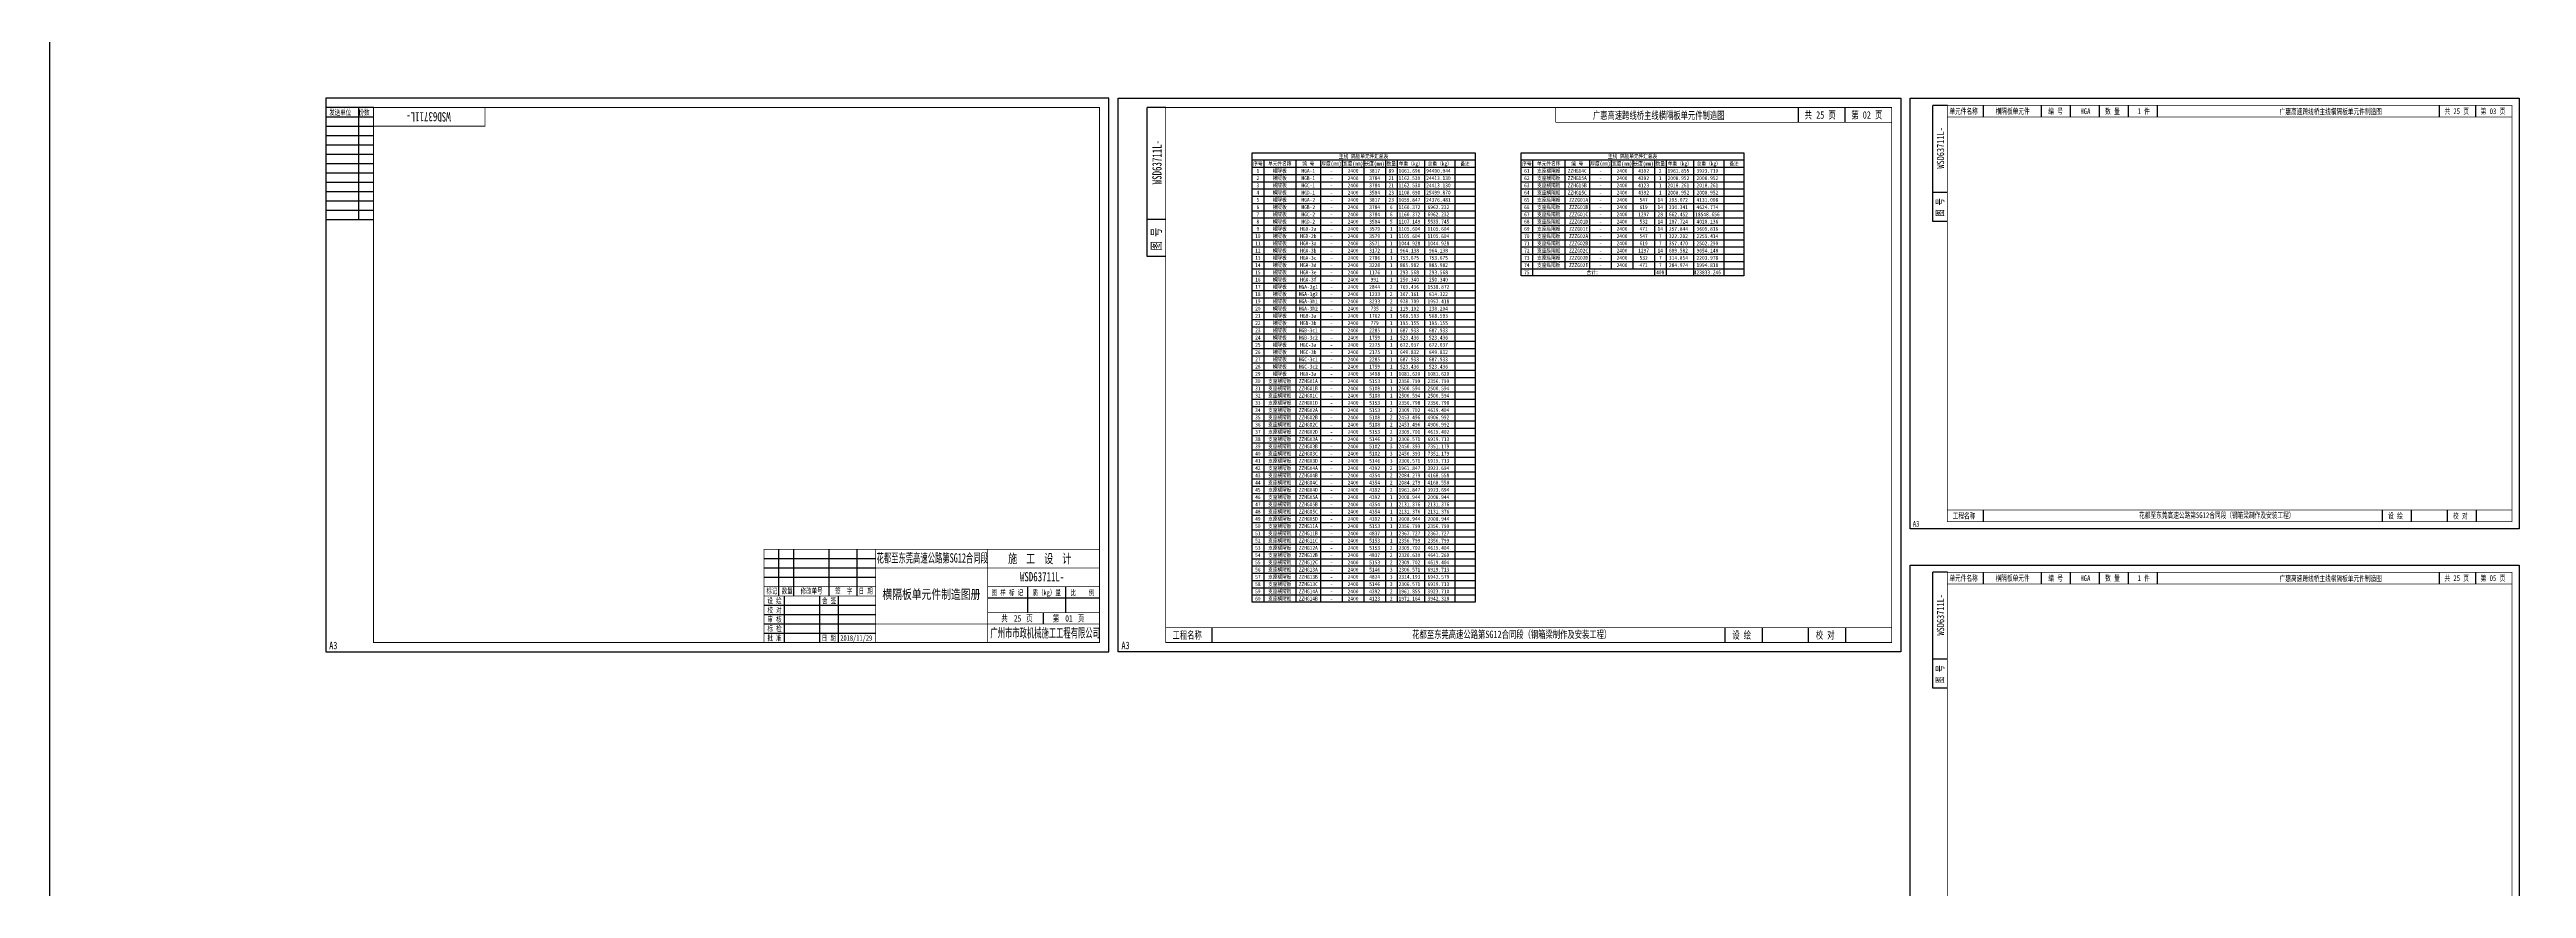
# Model space of a CAD drawing. Extents: x 1629247 to 2251351, y -601856 to -65897.
# Drawn here: x 1629247 to 1689041, y -310854 to -290606 of the extents above; entities that cross this region are included whole.
import ezdxf
from ezdxf.enums import TextEntityAlignment as Align

# ---------------------------------------------------------------- set-up
doc = ezdxf.new("R2010")
doc.units = 0
doc.header["$LTSCALE"] = 2
doc.header["$MEASUREMENT"] = 0
doc.layers.get('0').update_dxf_attribs({"linetype": 'CONTINUOUS'})
doc.layers.add('A3', color=7, linetype='CONTINUOUS')
doc.styles.add('仿宋', font='仿宋_GB2312_1.ttf', dxfattribs={"width": 0.7})

msp = doc.modelspace()

# ---------------------------------------------------------------- linework, layer by layer
at = {"color": 7}
for p, q in [((1658276.9, -293271.1), (1663658.9, -293271.1)), ((1658276.9, -293446.1), (1663658.9, -293446.1)), ((1658556.9, -293271.1), (1658556.9, -303946.1)), ((1659335.4, -293271.1), (1659335.4, -303946.1)), ((1659932.4, -293271.1), (1659932.4, -303946.1)), ((1660453.9, -293271.1), (1660453.9, -303946.1)), ((1660975.4, -293271.1), (1660975.4, -303946.1)), ((1661496.9, -293271.1), (1661496.9, -303946.1)), ((1661776.9, -293271.1), (1661776.9, -303946.1)), ((1662441.9, -293271.1), (1662441.9, -303946.1)), ((1663175.4, -293271.1), (1663175.4, -303946.1)), ((1664769.8, -293271.1), (1670151.8, -293271.1)), ((1664769.8, -293446.1), (1670151.8, -293446.1)), ((1665049.8, -293271.1), (1665049.8, -296071.1)), ((1665828.3, -293271.1), (1665828.3, -295896.1)), ((1666425.3, -293271.1), (1666425.3, -295896.1)), ((1666946.8, -293271.1), (1666946.8, -295896.1)), ((1667468.3, -293271.1), (1667468.3, -295896.1)), ((1667989.8, -293271.1), (1667989.8, -296071.1)), ((1668269.8, -293271.1), (1668269.8, -296071.1)), ((1668934.8, -293271.1), (1668934.8, -296071.1)), ((1669668.3, -293271.1), (1669668.3, -296071.1)), ((1658276.9, -293621.1), (1663658.9, -293621.1)), ((1658276.9, -293796.1), (1663658.9, -293796.1)), ((1658276.9, -293971.1), (1663658.9, -293971.1)), ((1658276.9, -294146.1), (1663658.9, -294146.1)), ((1664769.8, -293621.1), (1670151.8, -293621.1)), ((1664769.8, -293796.1), (1670151.8, -293796.1)), ((1664769.8, -293971.1), (1670151.8, -293971.1)), ((1664769.8, -294146.1), (1670151.8, -294146.1)), ((1658276.9, -294321.1), (1663658.9, -294321.1)), ((1658276.9, -294496.1), (1663658.9, -294496.1)), ((1658276.9, -294671.1), (1663658.9, -294671.1)), ((1664769.8, -294321.1), (1670151.8, -294321.1)), ((1664769.8, -294496.1), (1670151.8, -294496.1)), ((1664769.8, -294671.1), (1670151.8, -294671.1)), ((1658276.9, -294846.1), (1663658.9, -294846.1)), ((1658276.9, -295021.1), (1663658.9, -295021.1)), ((1658276.9, -295196.1), (1663658.9, -295196.1)), ((1658276.9, -295371.1), (1663658.9, -295371.1)), ((1664769.8, -294846.1), (1670151.8, -294846.1)), ((1664769.8, -295021.1), (1670151.8, -295021.1)), ((1664769.8, -295196.1), (1670151.8, -295196.1)), ((1664769.8, -295371.1), (1670151.8, -295371.1)), ((1658276.9, -295546.1), (1663658.9, -295546.1)), ((1658276.9, -295721.1), (1663658.9, -295721.1)), ((1658276.9, -295896.1), (1663658.9, -295896.1)), ((1664769.8, -295546.1), (1670151.8, -295546.1)), ((1664769.8, -295721.1), (1670151.8, -295721.1)), ((1664769.8, -295896.1), (1670151.8, -295896.1)), ((1658276.9, -296071.1), (1663658.9, -296071.1)), ((1658276.9, -296246.1), (1663658.9, -296246.1)), ((1658276.9, -296421.1), (1663658.9, -296421.1)), ((1658276.9, -296596.1), (1663658.9, -296596.1)), ((1658276.9, -296771.1), (1663658.9, -296771.1)), ((1658276.9, -296946.1), (1663658.9, -296946.1)), ((1658276.9, -297121.1), (1663658.9, -297121.1)), ((1658276.9, -297296.1), (1663658.9, -297296.1)), ((1658276.9, -297471.1), (1663658.9, -297471.1)), ((1658276.9, -297646.1), (1663658.9, -297646.1)), ((1658276.9, -297821.1), (1663658.9, -297821.1)), ((1658276.9, -297996.1), (1663658.9, -297996.1)), ((1658276.9, -298171.1), (1663658.9, -298171.1)), ((1658276.9, -298346.1), (1663658.9, -298346.1)), ((1658276.9, -298521.1), (1663658.9, -298521.1)), ((1658276.9, -298696.1), (1663658.9, -298696.1)), ((1658276.9, -298871.1), (1663658.9, -298871.1)), ((1658276.9, -299046.1), (1663658.9, -299046.1)), ((1658276.9, -299221.1), (1663658.9, -299221.1)), ((1658276.9, -299396.1), (1663658.9, -299396.1)), ((1658276.9, -299571.1), (1663658.9, -299571.1)), ((1658276.9, -299746.1), (1663658.9, -299746.1)), ((1658276.9, -299921.1), (1663658.9, -299921.1)), ((1658276.9, -300096.1), (1663658.9, -300096.1)), ((1658276.9, -300271.1), (1663658.9, -300271.1)), ((1658276.9, -300446.1), (1663658.9, -300446.1)), ((1658276.9, -300621.1), (1663658.9, -300621.1)), ((1658276.9, -300796.1), (1663658.9, -300796.1)), ((1658276.9, -300971.1), (1663658.9, -300971.1)), ((1658276.9, -301146.1), (1663658.9, -301146.1)), ((1658276.9, -301321.1), (1663658.9, -301321.1)), ((1658276.9, -301496.1), (1663658.9, -301496.1)), ((1658276.9, -301671.1), (1663658.9, -301671.1)), ((1658276.9, -301846.1), (1663658.9, -301846.1)), ((1658276.9, -302021.1), (1663658.9, -302021.1)), ((1658276.9, -302196.1), (1663658.9, -302196.1)), ((1658276.9, -302371.1), (1663658.9, -302371.1)), ((1658276.9, -302546.1), (1663658.9, -302546.1)), ((1658276.9, -302721.1), (1663658.9, -302721.1)), ((1658276.9, -302896.1), (1663658.9, -302896.1)), ((1658276.9, -303071.1), (1663658.9, -303071.1)), ((1658276.9, -303246.1), (1663658.9, -303246.1)), ((1658276.9, -303421.1), (1663658.9, -303421.1)), ((1658276.9, -303596.1), (1663658.9, -303596.1)), ((1658276.9, -303771.1), (1663658.9, -303771.1))]:
    msp.add_line(p, q, dxfattribs=at)
at = {"color": 7, "ltscale": 3}
msp.add_lwpolyline([(2057050.8, -99691.1), (1629247.3, -99691.1), (1629247.3, -601856.5), (2057050.8, -601856.5)], close=True, dxfattribs=at)
at = {"color": 7}
for points in [[(1658276.9, -293096.1), (1663658.9, -293096.1), (1663658.9, -303946.1), (1658276.9, -303946.1)], [(1664769.8, -293096.1), (1670151.8, -293096.1), (1670151.8, -296071.1), (1664769.8, -296071.1)]]:
    msp.add_lwpolyline(points, close=True, dxfattribs=at)
at = {"layer": 'A3', "color": 7}
for p, q in [((1637066.4, -292004.3), (1635916.6, -292004.3)), ((1635916.6, -292229.3), (1637066.4, -292229.3)), ((1636708.3, -292004.3), (1636708.3, -294704.3)), ((1635916.6, -292454.3), (1637066.4, -292454.3)), ((1635916.6, -292679.3), (1637066.4, -292679.3)), ((1635916.6, -292904.3), (1637066.4, -292904.3)), ((1635916.6, -293129.3), (1637066.4, -293129.3)), ((1635916.6, -293354.3), (1637066.4, -293354.3)), ((1635916.6, -293579.3), (1637066.4, -293579.3)), ((1635916.6, -293804.3), (1637066.4, -293804.3)), ((1635916.6, -294029.3), (1637066.4, -294029.3)), ((1635916.6, -294254.3), (1637066.4, -294254.3)), ((1635916.6, -294479.3), (1637066.4, -294479.3)), ((1635916.6, -294704.3), (1637066.4, -294704.3)), ((1646491.6, -302894.3), (1649191.6, -302894.3)), ((1646491.6, -303119.3), (1649191.6, -303119.3)), ((1646851.6, -303794.3), (1646851.6, -302669.3)), ((1647211.6, -303791.8), (1647211.6, -302669.3)), ((1648066.6, -303794.3), (1648066.6, -302669.3)), ((1648741.6, -303794.3), (1648741.6, -302669.3)), ((1646491.6, -303344.3), (1649191.6, -303344.3)), ((1652859.6, -304203.6), (1652859.6, -303573.6)), ((1653781.6, -304199.3), (1653781.6, -303569.3)), ((1646491.6, -304019.3), (1649191.6, -304019.3)), ((1646491.6, -304244.3), (1649191.6, -304244.3)), ((1646986.6, -304919.3), (1646986.6, -303793.9)), ((1647841.6, -304919.3), (1647841.6, -303794.3)), ((1648291.6, -304919.3), (1648291.6, -303794.3)), ((1653241.6, -304469.3), (1653241.6, -304199.3)), ((1646491.6, -304469.3), (1649191.6, -304469.3)), ((1646491.6, -304694.3), (1649191.6, -304694.3))]:
    msp.add_line(p, q, dxfattribs=at)
at = {"layer": 'A3'}
for p, q in [((1655741.4, -295604.3), (1655741.4, -292004.3)), ((1656191.4, -292004.3), (1655741.4, -292004.3)), ((1671466.6, -292364.3), (1671466.6, -292004.3)), ((1672591.6, -292364.3), (1672591.6, -292004.3)), ((1674710.9, -294754.3), (1674710.9, -291954.3)), ((1675060.9, -291954.3), (1674710.9, -291954.3)), ((1675935.9, -292234.3), (1675935.9, -291954.3)), ((1677335.9, -292234.3), (1677335.9, -291954.3)), ((1678035.9, -292234.3), (1678035.9, -291954.3)), ((1678735.9, -292234.3), (1678735.9, -291954.3)), ((1679435.9, -292234.3), (1679435.9, -291954.3)), ((1680135.9, -292234.3), (1680135.9, -291954.3)), ((1686941.6, -292234.3), (1686941.6, -291954.3)), ((1687816.6, -292234.3), (1687816.6, -291954.3)), ((1675060.9, -294054.3), (1674710.9, -294054.3)), ((1656191.4, -294704.3), (1655741.4, -294704.3)), ((1675060.9, -294754.3), (1674710.9, -294754.3)), ((1656191.4, -295604.3), (1655741.4, -295604.3)), ((1675935.9, -301999.3), (1675935.9, -301719.3)), ((1685564.4, -301999.3), (1685564.4, -301719.3)), ((1686264.4, -301999.3), (1686264.4, -301719.3)), ((1687131, -301999.3), (1687131, -301719.3)), ((1687831, -301999.3), (1687831, -301719.3)), ((1674710.9, -306023.2), (1674710.9, -303223.2)), ((1675060.9, -303223.2), (1674710.9, -303223.2)), ((1675935.9, -303503.2), (1675935.9, -303223.2)), ((1677335.9, -303503.2), (1677335.9, -303223.2)), ((1678035.9, -303503.2), (1678035.9, -303223.2)), ((1678735.9, -303503.2), (1678735.9, -303223.2)), ((1679435.9, -303503.2), (1679435.9, -303223.2)), ((1680135.9, -303503.2), (1680135.9, -303223.2)), ((1686941.6, -303503.2), (1686941.6, -303223.2)), ((1687816.6, -303503.2), (1687816.6, -303223.2)), ((1657316.4, -304919.3), (1657316.4, -304559.3)), ((1669695.9, -304919.3), (1669695.9, -304559.3)), ((1670595.9, -304919.3), (1670595.9, -304559.3)), ((1671710.1, -304919.3), (1671710.1, -304559.3)), ((1672610.1, -304919.3), (1672610.1, -304559.3)), ((1675060.9, -305323.2), (1674710.9, -305323.2)), ((1675060.9, -306023.2), (1674710.9, -306023.2))]:
    msp.add_line(p, q, dxfattribs=at)
at = {"layer": 'A3', "color": 7, "linetype": 'Continuous'}
msp.add_line((1651891.6, -303839.3), (1654591.6, -303839.3), dxfattribs=at)
at = {"layer": 'A3'}
for points in [[(1635916.6, -305144.3), (1654816.6, -305144.3), (1654816.6, -291779.3), (1635916.6, -291779.3)], [(1673941.6, -291779.3), (1673941.6, -305144.3), (1655041.6, -305144.3), (1655041.6, -291779.3)], [(1688866.6, -291779.3), (1688866.6, -302174.3), (1674166.6, -302174.3), (1674166.6, -291779.3)], [(1688866.6, -303048.2), (1688866.6, -313443.2), (1674166.6, -313443.2), (1674166.6, -303048.2)]]:
    msp.add_lwpolyline(points, close=True, dxfattribs=at)
for points, const_width in [([(1637066.4, -292004.3), (1654591.6, -292004.3), (1654591.6, -304919.3), (1637066.4, -304919.3), (1637066.4, -292004.3)], 22.5), ([(1637066.4, -292454.3), (1639762.2, -292454.3), (1639762.2, -292004.3)], 18), ([(1656191.4, -292004.3), (1673716.6, -292004.3), (1673716.6, -304919.3), (1656191.4, -304919.3), (1656191.4, -292004.3)], 22.5), ([(1665607, -292364.3), (1665607, -292004.3)], 18), ([(1665607, -292364.3), (1673716.6, -292364.3)], 18), ([(1675060.9, -291954.3), (1688691.6, -291954.3), (1688691.6, -301999.3), (1675060.9, -301999.3), (1675060.9, -291954.3)], 17.5), ([(1675060.9, -292234.3), (1688691.6, -292234.3)], 14), ([(1675060.9, -301719.3), (1688691.6, -301719.3)], 14), ([(1646491.6, -304919.3), (1646491.6, -302669.3), (1654591.6, -302669.3)], 18), ([(1675060.9, -303223.2), (1688691.6, -303223.2), (1688691.6, -313268.2), (1675060.9, -313268.2), (1675060.9, -303223.2)], 17.5), ([(1675060.9, -303503.2), (1688691.6, -303503.2)], 14), ([(1656191.4, -304559.3), (1673716.6, -304559.3)], 18)]:
    msp.add_lwpolyline(points, dxfattribs=dict(at, const_width=const_width))
at = {"layer": 'A3', "color": 7, "linetype": 'Continuous', "const_width": 18}
for points in [[(1649191.6, -304919.3), (1649191.6, -302669.3)], [(1649191.6, -303119.3), (1654591.6, -303119.3)], [(1651892.8, -304919.3), (1651892.8, -302669.3)], [(1646491.6, -303561.5), (1649191.6, -303561.5)], [(1654591.6, -303569.3), (1651892.8, -303569.3)], [(1646491.6, -303793.9), (1649191.6, -303793.9)], [(1651892.8, -304200.4), (1654591.6, -304200.4)], [(1649191.6, -304469.3), (1654591.6, -304469.3)]]:
    msp.add_lwpolyline(points, dxfattribs=at)

# ---------------------------------------------------------------- texts
at = {"color": 7, "style": '仿宋', "width": 0.85}
for s, p in [('序号', (1658416.9, -293358.6)), ('1', (1658416.9, -293533.6)), ('单元件名称', (1658946.1, -293358.6)), ('横隔板', (1658946.1, -293533.6)), ('编 号', (1659633.9, -293358.6)), ('HGA-1', (1659633.9, -293533.6)), ('厚度(mm)', (1660193.1, -293358.6)), ('-', (1660193.1, -293533.6)), ('主线 隔板单元件汇总表', (1660967.9, -293183.6)), ('宽度(mm)', (1660714.6, -293358.6)), ('2400', (1660714.6, -293533.6)), ('长度(mm)', (1661236.1, -293358.6)), ('3817', (1661236.1, -293533.6)), ('数量', (1661636.9, -293358.6)), ('89', (1661636.9, -293533.6)), ('单重（kg）', (1662109.4, -293358.6)), ('1061.696 ', (1662109.4, -293533.6)), ('总重（kg）', (1662808.6, -293358.6)), ('94490.944 ', (1662808.6, -293533.6)), ('备注', (1663417.1, -293358.6)), ('序号', (1664909.8, -293358.6)), ('61', (1664909.8, -293533.6)), ('支座横隔板', (1665439.1, -293533.6)), ('单元件名称', (1665439.1, -293358.6)), ('ZZHG14C', (1666126.8, -293533.6)), ('编 号', (1666126.8, -293358.6)), ('厚度(mm)', (1666686.1, -293358.6)), ('-', (1666686.1, -293533.6)), ('主线 隔板单元件汇总表', (1667460.8, -293183.6)), ('宽度(mm)', (1667207.6, -293358.6)), ('2400', (1667207.6, -293533.6)), ('长度(mm)', (1667729.1, -293358.6)), ('4392', (1667729.1, -293533.6)), ('数量', (1668129.8, -293358.6)), ('2', (1668129.8, -293533.6)), ('单重（kg）', (1668602.3, -293358.6)), ('1961.855 ', (1668602.3, -293533.6)), ('总重（kg）', (1669301.6, -293358.6)), ('3923.710 ', (1669301.6, -293533.6)), ('备注', (1669910.1, -293358.6)), ('4', (1658416.9, -294058.6)), ('3', (1658416.9, -293883.6)), ('2', (1658416.9, -293708.6)), ('横隔板', (1658946.1, -293708.6)), ('横隔板', (1658946.1, -293883.6)), ('横隔板', (1658946.1, -294058.6)), ('横隔板', (1658946.1, -294233.6)), ('HGB-1', (1659633.9, -293708.6)), ('HGC-1', (1659633.9, -293883.6)), ('HGD-1', (1659633.9, -294058.6)), ('-', (1660193.1, -293708.6)), ('-', (1660193.1, -293883.6)), ('-', (1660193.1, -294058.6)), ('2400', (1660714.6, -293708.6)), ('2400', (1660714.6, -293883.6)), ('2400', (1660714.6, -294058.6)), ('3784', (1661236.1, -293708.6)), ('3784', (1661236.1, -293883.6)), ('3584', (1661236.1, -294058.6)), ('21', (1661636.9, -293708.6)), ('21', (1661636.9, -293883.6)), ('23', (1661636.9, -294058.6)), ('1162.530 ', (1662109.4, -293708.6)), ('1162.530 ', (1662109.4, -293883.6)), ('1108.690 ', (1662109.4, -294058.6)), ('24413.130 ', (1662808.6, -293708.6)), ('24413.130 ', (1662808.6, -293883.6)), ('25499.870 ', (1662808.6, -294058.6)), ('62', (1664909.8, -293708.6)), ('63', (1664909.8, -293883.6)), ('64', (1664909.8, -294058.6)), ('支座横隔板', (1665439.1, -293708.6)), ('支座横隔板', (1665439.1, -293883.6)), ('支座横隔板', (1665439.1, -294058.6)), ('支座纵隔板', (1665439.1, -294233.6)), ('ZZHG15A', (1666126.8, -293708.6)), ('ZZHG15B', (1666126.8, -293883.6)), ('ZZHG15C', (1666126.8, -294058.6)), ('-', (1666686.1, -293708.6)), ('-', (1666686.1, -293883.6)), ('-', (1666686.1, -294058.6)), ('2400', (1667207.6, -293708.6)), ('2400', (1667207.6, -293883.6)), ('2400', (1667207.6, -294058.6)), ('4392', (1667729.1, -293708.6)), ('4123', (1667729.1, -293883.6)), ('4392', (1667729.1, -294058.6)), ('1', (1668129.8, -293708.6)), ('1', (1668129.8, -293883.6)), ('1', (1668129.8, -294058.6)), ('2008.952 ', (1668602.3, -293708.6)), ('2018.261 ', (1668602.3, -293883.6)), ('2008.952 ', (1668602.3, -294058.6)), ('2008.952 ', (1669301.6, -293708.6)), ('2018.261 ', (1669301.6, -293883.6)), ('2008.952 ', (1669301.6, -294058.6)), ('5', (1658416.9, -294233.6)), ('8', (1658416.9, -294758.6)), ('6', (1658416.9, -294408.6)), ('7', (1658416.9, -294583.6)), ('横隔板', (1658946.1, -294408.6)), ('横隔板', (1658946.1, -294583.6)), ('横隔板', (1658946.1, -294758.6)), ('HGA-2', (1659633.9, -294233.6)), ('HGB-2', (1659633.9, -294408.6)), ('HGC-2', (1659633.9, -294583.6)), ('HGD-2', (1659633.9, -294758.6)), ('-', (1660193.1, -294233.6)), ('-', (1660193.1, -294408.6)), ('-', (1660193.1, -294583.6)), ('-', (1660193.1, -294758.6)), ('2400', (1660714.6, -294233.6)), ('2400', (1660714.6, -294408.6)), ('2400', (1660714.6, -294583.6)), ('2400', (1660714.6, -294758.6)), ('3817', (1661236.1, -294233.6)), ('3784', (1661236.1, -294408.6)), ('3784', (1661236.1, -294583.6)), ('3584', (1661236.1, -294758.6)), ('23', (1661636.9, -294233.6)), ('5', (1661636.9, -294758.6)), ('6', (1661636.9, -294408.6)), ('6', (1661636.9, -294583.6)), ('1059.847 ', (1662109.4, -294233.6)), ('1160.372 ', (1662109.4, -294408.6)), ('1160.372 ', (1662109.4, -294583.6)), ('1107.149 ', (1662109.4, -294758.6)), ('24376.481 ', (1662808.6, -294233.6)), ('5535.745 ', (1662808.6, -294758.6)), ('6962.232 ', (1662808.6, -294408.6)), ('6962.232 ', (1662808.6, -294583.6)), ('65', (1664909.8, -294233.6)), ('66', (1664909.8, -294408.6)), ('67', (1664909.8, -294583.6)), ('68', (1664909.8, -294758.6)), ('支座纵隔板', (1665439.1, -294408.6)), ('支座纵隔板', (1665439.1, -294583.6)), ('支座纵隔板', (1665439.1, -294758.6)), (' ZZZG01A', (1666126.8, -294233.6)), (' ZZZG01B', (1666126.8, -294408.6)), (' ZZZG01C', (1666126.8, -294583.6)), (' ZZZG01D', (1666126.8, -294758.6)), ('-', (1666686.1, -294233.6)), ('-', (1666686.1, -294408.6)), ('-', (1666686.1, -294583.6)), ('-', (1666686.1, -294758.6)), ('2400', (1667207.6, -294233.6)), ('2400', (1667207.6, -294408.6)), ('2400', (1667207.6, -294583.6)), ('2400', (1667207.6, -294758.6)), ('1297', (1667729.1, -294583.6)), ('547', (1667729.1, -294233.6)), ('532', (1667729.1, -294758.6)), ('619', (1667729.1, -294408.6)), ('28', (1668129.8, -294583.6)), ('14', (1668129.8, -294233.6)), ('14', (1668129.8, -294408.6)), ('14', (1668129.8, -294758.6)), ('330.341 ', (1668602.3, -294408.6)), ('295.072 ', (1668602.3, -294233.6)), ('287.724 ', (1668602.3, -294758.6)), ('662.452 ', (1668602.3, -294583.6)), ('18548.656 ', (1669301.6, -294583.6)), ('4131.008 ', (1669301.6, -294233.6)), ('4624.774 ', (1669301.6, -294408.6)), ('4028.136 ', (1669301.6, -294758.6)), ('10', (1658416.9, -295108.6)), ('11', (1658416.9, -295283.6)), ('9', (1658416.9, -294933.6)), ('横隔板', (1658946.1, -294933.6)), ('横隔板', (1658946.1, -295108.6)), ('横隔板', (1658946.1, -295283.6)), ('HGD-2a', (1659633.9, -294933.6)), ('HGD-2b', (1659633.9, -295108.6)), ('HGA-3a', (1659633.9, -295283.6)), ('-', (1660193.1, -294933.6)), ('-', (1660193.1, -295108.6)), ('-', (1660193.1, -295283.6)), ('2400', (1660714.6, -294933.6)), ('2400', (1660714.6, -295108.6)), ('2400', (1660714.6, -295283.6)), ('3579', (1661236.1, -294933.6)), ('3579', (1661236.1, -295108.6)), ('3571', (1661236.1, -295283.6)), ('1', (1661636.9, -294933.6)), ('1', (1661636.9, -295108.6)), ('1', (1661636.9, -295283.6)), ('1105.604 ', (1662109.4, -294933.6)), ('1105.604 ', (1662109.4, -295108.6)), ('1044.928 ', (1662109.4, -295283.6)), ('1105.604 ', (1662808.6, -294933.6)), ('1105.604 ', (1662808.6, -295108.6)), ('1044.928 ', (1662808.6, -295283.6)), ('69', (1664909.8, -294933.6)), ('70', (1664909.8, -295108.6)), ('71', (1664909.8, -295283.6)), ('支座纵隔板', (1665439.1, -294933.6)), ('支座纵隔板', (1665439.1, -295108.6)), ('支座纵隔板', (1665439.1, -295283.6)), (' ZZZG01E', (1666126.8, -294933.6)), (' ZZZG02A', (1666126.8, -295108.6)), (' ZZZG02B', (1666126.8, -295283.6)), ('-', (1666686.1, -294933.6)), ('-', (1666686.1, -295108.6)), ('-', (1666686.1, -295283.6)), ('2400', (1667207.6, -294933.6)), ('2400', (1667207.6, -295108.6)), ('2400', (1667207.6, -295283.6)), ('471', (1667729.1, -294933.6)), ('547', (1667729.1, -295108.6)), ('619', (1667729.1, -295283.6)), ('14', (1668129.8, -294933.6)), ('7', (1668129.8, -295108.6)), ('7', (1668129.8, -295283.6)), ('322.202 ', (1668602.3, -295108.6)), ('357.470 ', (1668602.3, -295283.6)), ('257.844 ', (1668602.3, -294933.6)), ('3609.816 ', (1669301.6, -294933.6)), ('2255.414 ', (1669301.6, -295108.6)), ('2502.290 ', (1669301.6, -295283.6)), ('12', (1658416.9, -295458.6)), ('13', (1658416.9, -295633.6)), ('14', (1658416.9, -295808.6)), ('15', (1658416.9, -295983.6)), ('横隔板', (1658946.1, -295458.6)), ('横隔板', (1658946.1, -295633.6)), ('横隔板', (1658946.1, -295808.6)), ('横隔板', (1658946.1, -295983.6)), ('HGA-3b', (1659633.9, -295458.6)), ('HGA-3c', (1659633.9, -295633.6)), ('HGA-3d', (1659633.9, -295808.6)), ('HGA-3e', (1659633.9, -295983.6)), ('-', (1660193.1, -295458.6)), ('-', (1660193.1, -295633.6)), ('-', (1660193.1, -295808.6)), ('2400', (1660714.6, -295458.6)), ('2400', (1660714.6, -295633.6)), ('2400', (1660714.6, -295808.6)), ('2400', (1660714.6, -295983.6)), ('3172', (1661236.1, -295458.6)), ('3228', (1661236.1, -295808.6)), ('2786', (1661236.1, -295633.6)), ('1176', (1661236.1, -295983.6)), ('1', (1661636.9, -295458.6)), ('1', (1661636.9, -295633.6)), ('1', (1661636.9, -295808.6)), ('1', (1661636.9, -295983.6)), ('293.568 ', (1662109.4, -295983.6)), ('885.982 ', (1662109.4, -295808.6)), ('964.138 ', (1662109.4, -295458.6)), ('753.675 ', (1662109.4, -295633.6)), ('293.568 ', (1662808.6, -295983.6)), ('885.982 ', (1662808.6, -295808.6)), ('964.138 ', (1662808.6, -295458.6)), ('753.675 ', (1662808.6, -295633.6)), ('72', (1664909.8, -295458.6)), ('73', (1664909.8, -295633.6)), ('74', (1664909.8, -295808.6)), ('75', (1664909.8, -295983.6)), ('支座纵隔板', (1665439.1, -295458.6)), ('支座纵隔板', (1665439.1, -295633.6)), ('支座纵隔板', (1665439.1, -295808.6)), (' ZZZG02C', (1666126.8, -295458.6)), (' ZZZG02D', (1666126.8, -295633.6)), (' ZZZG02E', (1666126.8, -295808.6)), ('合计：', (1666519.8, -295983.6)), ('-', (1666686.1, -295458.6)), ('-', (1666686.1, -295633.6)), ('-', (1666686.1, -295808.6)), ('2400', (1667207.6, -295458.6)), ('2400', (1667207.6, -295633.6)), ('2400', (1667207.6, -295808.6)), ('1297', (1667729.1, -295458.6)), ('471', (1667729.1, -295808.6)), ('532', (1667729.1, -295633.6)), ('408', (1668129.8, -295983.6)), ('14', (1668129.8, -295458.6)), ('7', (1668129.8, -295633.6)), ('7', (1668129.8, -295808.6)), ('314.854 ', (1668602.3, -295633.6)), ('284.974 ', (1668602.3, -295808.6)), ('689.582 ', (1668602.3, -295458.6)), ('423833.246 ', (1669301.6, -295983.6)), ('2203.978 ', (1669301.6, -295633.6)), ('9654.148 ', (1669301.6, -295458.6)), ('1994.818 ', (1669301.6, -295808.6)), ('16', (1658416.9, -296158.6)), ('17', (1658416.9, -296333.6)), ('18', (1658416.9, -296508.6)), ('横隔板', (1658946.1, -296158.6)), ('横隔板', (1658946.1, -296333.6)), ('横隔板', (1658946.1, -296508.6)), ('HGA-3g1', (1659633.9, -296333.6)), ('HGA-3g2', (1659633.9, -296508.6)), ('HGA-3f', (1659633.9, -296158.6)), ('-', (1660193.1, -295983.6)), ('-', (1660193.1, -296158.6)), ('-', (1660193.1, -296333.6)), ('-', (1660193.1, -296508.6)), ('2400', (1660714.6, -296158.6)), ('2400', (1660714.6, -296333.6)), ('2400', (1660714.6, -296508.6)), ('2844', (1661236.1, -296333.6)), ('1233', (1661236.1, -296508.6)), ('991', (1661236.1, -296158.6)), ('2', (1661636.9, -296333.6)), ('2', (1661636.9, -296508.6)), ('1', (1661636.9, -296158.6)), ('307.161 ', (1662109.4, -296508.6)), ('250.340 ', (1662109.4, -296158.6)), ('769.436 ', (1662109.4, -296333.6)), ('1538.872 ', (1662808.6, -296333.6)), ('250.340 ', (1662808.6, -296158.6)), ('614.322 ', (1662808.6, -296508.6)), ('20', (1658416.9, -296858.6)), ('21', (1658416.9, -297033.6)), ('22', (1658416.9, -297208.6)), ('19', (1658416.9, -296683.6)), ('横隔板', (1658946.1, -296683.6)), ('横隔板', (1658946.1, -296858.6)), ('横隔板', (1658946.1, -297033.6)), ('横隔板', (1658946.1, -297208.6)), ('HGA-3h1', (1659633.9, -296683.6)), ('HGA-3h2', (1659633.9, -296858.6)), ('HGB-3a', (1659633.9, -297033.6)), ('HGB-3b', (1659633.9, -297208.6)), ('-', (1660193.1, -296683.6)), ('-', (1660193.1, -296858.6)), ('-', (1660193.1, -297033.6)), ('2400', (1660714.6, -296683.6)), ('2400', (1660714.6, -296858.6)), ('2400', (1660714.6, -297033.6)), ('2400', (1660714.6, -297208.6)), ('3233', (1661236.1, -296683.6)), ('1702', (1661236.1, -297033.6)), ('735', (1661236.1, -296858.6)), ('779', (1661236.1, -297208.6)), ('2', (1661636.9, -296683.6)), ('2', (1661636.9, -296858.6)), ('1', (1661636.9, -297033.6)), ('1', (1661636.9, -297208.6)), ('508.593 ', (1662109.4, -297033.6)), ('978.709 ', (1662109.4, -296683.6)), ('119.102 ', (1662109.4, -296858.6)), ('195.155 ', (1662109.4, -297208.6)), ('1957.418 ', (1662808.6, -296683.6)), ('508.593 ', (1662808.6, -297033.6)), ('238.204 ', (1662808.6, -296858.6)), ('195.155 ', (1662808.6, -297208.6)), ('23', (1658416.9, -297383.6)), ('24', (1658416.9, -297558.6)), ('25', (1658416.9, -297733.6)), ('横隔板', (1658946.1, -297383.6)), ('横隔板', (1658946.1, -297558.6)), ('横隔板', (1658946.1, -297733.6)), ('HGB-3c1', (1659633.9, -297383.6)), ('HGB-3c2', (1659633.9, -297558.6)), ('HGC-3a', (1659633.9, -297733.6)), ('-', (1660193.1, -297208.6)), ('-', (1660193.1, -297383.6)), ('-', (1660193.1, -297558.6)), ('-', (1660193.1, -297733.6)), ('2400', (1660714.6, -297383.6)), ('2400', (1660714.6, -297558.6)), ('2400', (1660714.6, -297733.6)), ('2285', (1661236.1, -297383.6)), ('2275', (1661236.1, -297733.6)), ('1759', (1661236.1, -297558.6)), ('1', (1661636.9, -297383.6)), ('1', (1661636.9, -297558.6)), ('1', (1661636.9, -297733.6)), ('523.436 ', (1662109.4, -297558.6)), ('687.933 ', (1662109.4, -297383.6)), ('672.037 ', (1662109.4, -297733.6)), ('523.436 ', (1662808.6, -297558.6)), ('687.933 ', (1662808.6, -297383.6)), ('672.037 ', (1662808.6, -297733.6)), ('26', (1658416.9, -297908.6)), ('27', (1658416.9, -298083.6)), ('28', (1658416.9, -298258.6)), ('横隔板', (1658946.1, -297908.6)), ('横隔板', (1658946.1, -298083.6)), ('横隔板', (1658946.1, -298258.6)), ('HGC-3c1', (1659633.9, -298083.6)), ('HGC-3c2', (1659633.9, -298258.6)), ('HGC-3b', (1659633.9, -297908.6)), ('-', (1660193.1, -297908.6)), ('-', (1660193.1, -298083.6)), ('-', (1660193.1, -298258.6)), ('2400', (1660714.6, -297908.6)), ('2400', (1660714.6, -298083.6)), ('2400', (1660714.6, -298258.6)), ('2175', (1661236.1, -297908.6)), ('2285', (1661236.1, -298083.6)), ('1759', (1661236.1, -298258.6)), ('1', (1661636.9, -297908.6)), ('1', (1661636.9, -298083.6)), ('1', (1661636.9, -298258.6)), ('523.436 ', (1662109.4, -298258.6)), ('649.832 ', (1662109.4, -297908.6)), ('687.933 ', (1662109.4, -298083.6)), ('523.436 ', (1662808.6, -298258.6)), ('649.832 ', (1662808.6, -297908.6)), ('687.933 ', (1662808.6, -298083.6)), ('30', (1658416.9, -298608.6)), ('31', (1658416.9, -298783.6)), ('32', (1658416.9, -298958.6)), ('29', (1658416.9, -298433.6)), ('支座横隔板', (1658946.1, -298608.6)), ('支座横隔板', (1658946.1, -298783.6)), ('支座横隔板', (1658946.1, -298958.6)), ('横隔板', (1658946.1, -298433.6)), ('ZZHG01A', (1659633.9, -298608.6)), ('ZZHG01B', (1659633.9, -298783.6)), ('ZZHG01C', (1659633.9, -298958.6)), ('HGD-3a', (1659633.9, -298433.6)), ('-', (1660193.1, -298433.6)), ('-', (1660193.1, -298608.6)), ('-', (1660193.1, -298783.6)), ('-', (1660193.1, -298958.6)), ('2400', (1660714.6, -298433.6)), ('2400', (1660714.6, -298608.6)), ('2400', (1660714.6, -298783.6)), ('2400', (1660714.6, -298958.6)), ('3498', (1661236.1, -298433.6)), ('5153', (1661236.1, -298608.6)), ('5108', (1661236.1, -298783.6)), ('5108', (1661236.1, -298958.6)), ('1', (1661636.9, -298433.6)), ('1', (1661636.9, -298608.6)), ('1', (1661636.9, -298783.6)), ('1', (1661636.9, -298958.6)), ('2356.799 ', (1662109.4, -298608.6)), ('2500.594 ', (1662109.4, -298783.6)), ('2500.594 ', (1662109.4, -298958.6)), ('1081.620 ', (1662109.4, -298433.6)), ('2356.799 ', (1662808.6, -298608.6)), ('2500.594 ', (1662808.6, -298783.6)), ('2500.594 ', (1662808.6, -298958.6)), ('1081.620 ', (1662808.6, -298433.6)), ('33', (1658416.9, -299133.6)), ('34', (1658416.9, -299308.6)), ('35', (1658416.9, -299483.6)), ('支座横隔板', (1658946.1, -299133.6)), ('支座横隔板', (1658946.1, -299308.6)), ('支座横隔板', (1658946.1, -299483.6)), ('ZZHG01D', (1659633.9, -299133.6)), ('ZZHG02A', (1659633.9, -299308.6)), ('ZZHG02B', (1659633.9, -299483.6)), ('-', (1660193.1, -299133.6)), ('-', (1660193.1, -299308.6)), ('-', (1660193.1, -299483.6)), ('2400', (1660714.6, -299133.6)), ('2400', (1660714.6, -299308.6)), ('2400', (1660714.6, -299483.6)), ('5153', (1661236.1, -299133.6)), ('5153', (1661236.1, -299308.6)), ('5108', (1661236.1, -299483.6)), ('2', (1661636.9, -299308.6)), ('2', (1661636.9, -299483.6)), ('1', (1661636.9, -299133.6)), ('2356.798 ', (1662109.4, -299133.6)), ('2309.702 ', (1662109.4, -299308.6)), ('2453.496 ', (1662109.4, -299483.6)), ('4619.404 ', (1662808.6, -299308.6)), ('4906.992 ', (1662808.6, -299483.6)), ('2356.798 ', (1662808.6, -299133.6)), ('36', (1658416.9, -299658.6)), ('37', (1658416.9, -299833.6)), ('38', (1658416.9, -300008.6)), ('39', (1658416.9, -300183.6)), ('支座横隔板', (1658946.1, -299658.6)), ('支座横隔板', (1658946.1, -299833.6)), ('支座横隔板', (1658946.1, -300008.6)), ('支座横隔板', (1658946.1, -300183.6)), ('ZZHG02C', (1659633.9, -299658.6)), ('ZZHG02D', (1659633.9, -299833.6)), ('ZZHG03A', (1659633.9, -300008.6)), ('ZZHG03B', (1659633.9, -300183.6)), ('-', (1660193.1, -299658.6)), ('-', (1660193.1, -299833.6)), ('-', (1660193.1, -300008.6)), ('2400', (1660714.6, -299658.6)), ('2400', (1660714.6, -299833.6)), ('2400', (1660714.6, -300008.6)), ('2400', (1660714.6, -300183.6)), ('5108', (1661236.1, -299658.6)), ('5153', (1661236.1, -299833.6)), ('5146', (1661236.1, -300008.6)), ('5102', (1661236.1, -300183.6)), ('3', (1661636.9, -300008.6)), ('3', (1661636.9, -300183.6)), ('2', (1661636.9, -299658.6)), ('2', (1661636.9, -299833.6)), ('2453.496 ', (1662109.4, -299658.6)), ('2309.701 ', (1662109.4, -299833.6)), ('2306.571 ', (1662109.4, -300008.6)), ('2450.393 ', (1662109.4, -300183.6)), ('4906.992 ', (1662808.6, -299658.6)), ('4619.402 ', (1662808.6, -299833.6)), ('6919.713 ', (1662808.6, -300008.6)), ('7351.179 ', (1662808.6, -300183.6)), ('40', (1658416.9, -300358.6)), ('41', (1658416.9, -300533.6)), ('42', (1658416.9, -300708.6)), ('支座横隔板', (1658946.1, -300358.6)), ('支座横隔板', (1658946.1, -300533.6)), ('支座横隔板', (1658946.1, -300708.6)), ('ZZHG03C', (1659633.9, -300358.6)), ('ZZHG03D', (1659633.9, -300533.6)), ('ZZHG04A', (1659633.9, -300708.6)), ('-', (1660193.1, -300183.6)), ('-', (1660193.1, -300358.6)), ('-', (1660193.1, -300533.6)), ('-', (1660193.1, -300708.6)), ('2400', (1660714.6, -300358.6)), ('2400', (1660714.6, -300533.6)), ('2400', (1660714.6, -300708.6)), ('4392', (1661236.1, -300708.6)), ('5102', (1661236.1, -300358.6)), ('5146', (1661236.1, -300533.6)), ('3', (1661636.9, -300358.6)), ('3', (1661636.9, -300533.6)), ('2', (1661636.9, -300708.6)), ('2450.393 ', (1662109.4, -300358.6)), ('2306.571 ', (1662109.4, -300533.6)), ('1961.847 ', (1662109.4, -300708.6)), ('3923.694 ', (1662808.6, -300708.6)), ('7351.179 ', (1662808.6, -300358.6)), ('6919.713 ', (1662808.6, -300533.6)), ('43', (1658416.9, -300883.6)), ('44', (1658416.9, -301058.6)), ('45', (1658416.9, -301233.6)), ('支座横隔板', (1658946.1, -300883.6)), ('支座横隔板', (1658946.1, -301058.6)), ('支座横隔板', (1658946.1, -301233.6)), ('支座横隔板', (1658946.1, -301408.6)), ('ZZHG04B', (1659633.9, -300883.6)), ('ZZHG04C', (1659633.9, -301058.6)), ('ZZHG04D', (1659633.9, -301233.6)), ('ZZHG05A', (1659633.9, -301408.6)), ('-', (1660193.1, -300883.6)), ('-', (1660193.1, -301058.6)), ('-', (1660193.1, -301233.6)), ('2400', (1660714.6, -300883.6)), ('2400', (1660714.6, -301058.6)), ('2400', (1660714.6, -301233.6)), ('4354', (1661236.1, -300883.6)), ('4354', (1661236.1, -301058.6)), ('4392', (1661236.1, -301233.6)), ('2', (1661636.9, -300883.6)), ('2', (1661636.9, -301058.6)), ('2', (1661636.9, -301233.6)), ('2084.279 ', (1662109.4, -300883.6)), ('2084.279 ', (1662109.4, -301058.6)), ('1961.847 ', (1662109.4, -301233.6)), ('4168.558 ', (1662808.6, -300883.6)), ('4168.558 ', (1662808.6, -301058.6)), ('3923.694 ', (1662808.6, -301233.6)), ('46', (1658416.9, -301408.6)), ('47', (1658416.9, -301583.6)), ('48', (1658416.9, -301758.6)), ('49', (1658416.9, -301933.6)), ('支座横隔板', (1658946.1, -301583.6)), ('支座横隔板', (1658946.1, -301758.6)), ('支座横隔板', (1658946.1, -301933.6)), ('ZZHG05B', (1659633.9, -301583.6)), ('ZZHG05C', (1659633.9, -301758.6)), ('ZZHG05D', (1659633.9, -301933.6)), ('-', (1660193.1, -301408.6)), ('-', (1660193.1, -301583.6)), ('-', (1660193.1, -301758.6)), ('-', (1660193.1, -301933.6)), ('2400', (1660714.6, -301408.6)), ('2400', (1660714.6, -301583.6)), ('2400', (1660714.6, -301758.6)), ('2400', (1660714.6, -301933.6)), ('4392', (1661236.1, -301408.6)), ('4354', (1661236.1, -301583.6)), ('4354', (1661236.1, -301758.6)), ('4392', (1661236.1, -301933.6)), ('1', (1661636.9, -301408.6)), ('1', (1661636.9, -301583.6)), ('1', (1661636.9, -301758.6)), ('1', (1661636.9, -301933.6)), ('2008.944 ', (1662109.4, -301408.6)), ('2131.376 ', (1662109.4, -301583.6)), ('2131.376 ', (1662109.4, -301758.6)), ('2008.944 ', (1662109.4, -301933.6)), ('2008.944 ', (1662808.6, -301408.6)), ('2131.376 ', (1662808.6, -301583.6)), ('2131.376 ', (1662808.6, -301758.6)), ('2008.944 ', (1662808.6, -301933.6)), ('50', (1658416.9, -302108.6)), ('51', (1658416.9, -302283.6)), ('52', (1658416.9, -302458.6)), ('支座横隔板', (1658946.1, -302108.6)), ('支座横隔板', (1658946.1, -302283.6)), ('支座横隔板', (1658946.1, -302458.6)), ('ZZHG11A', (1659633.9, -302108.6)), ('ZZHG11B', (1659633.9, -302283.6)), ('ZZHG11C', (1659633.9, -302458.6)), ('-', (1660193.1, -302108.6)), ('-', (1660193.1, -302283.6)), ('-', (1660193.1, -302458.6)), ('2400', (1660714.6, -302108.6)), ('2400', (1660714.6, -302283.6)), ('2400', (1660714.6, -302458.6)), ('4837', (1661236.1, -302283.6)), ('5153', (1661236.1, -302108.6)), ('5153', (1661236.1, -302458.6)), ('1', (1661636.9, -302108.6)), ('1', (1661636.9, -302283.6)), ('1', (1661636.9, -302458.6)), ('2356.799 ', (1662109.4, -302108.6)), ('2367.727 ', (1662109.4, -302283.6)), ('2356.799 ', (1662109.4, -302458.6)), ('2356.799 ', (1662808.6, -302108.6)), ('2367.727 ', (1662808.6, -302283.6)), ('2356.799 ', (1662808.6, -302458.6)), ('53', (1658416.9, -302633.6)), ('54', (1658416.9, -302808.6)), ('55', (1658416.9, -302983.6)), ('56', (1658416.9, -303158.6)), ('支座横隔板', (1658946.1, -302633.6)), ('支座横隔板', (1658946.1, -302808.6)), ('支座横隔板', (1658946.1, -302983.6)), ('支座横隔板', (1658946.1, -303158.6)), ('ZZHG12A', (1659633.9, -302633.6)), ('ZZHG12B', (1659633.9, -302808.6)), ('ZZHG12C', (1659633.9, -302983.6)), ('ZZHG13A', (1659633.9, -303158.6)), ('-', (1660193.1, -302633.6)), ('-', (1660193.1, -302808.6)), ('-', (1660193.1, -302983.6)), ('2400', (1660714.6, -302633.6)), ('2400', (1660714.6, -302808.6)), ('2400', (1660714.6, -302983.6)), ('2400', (1660714.6, -303158.6)), ('4837', (1661236.1, -302808.6)), ('5153', (1661236.1, -302633.6)), ('5153', (1661236.1, -302983.6)), ('5146', (1661236.1, -303158.6)), ('3', (1661636.9, -303158.6)), ('2', (1661636.9, -302633.6)), ('2', (1661636.9, -302808.6)), ('2', (1661636.9, -302983.6)), ('2309.702 ', (1662109.4, -302633.6)), ('2320.630 ', (1662109.4, -302808.6)), ('2309.702 ', (1662109.4, -302983.6)), ('2306.571 ', (1662109.4, -303158.6)), ('4619.404 ', (1662808.6, -302633.6)), ('4641.260 ', (1662808.6, -302808.6)), ('4619.404 ', (1662808.6, -302983.6)), ('6919.713 ', (1662808.6, -303158.6)), ('57', (1658416.9, -303333.6)), ('58', (1658416.9, -303508.6)), ('59', (1658416.9, -303683.6)), ('支座横隔板', (1658946.1, -303333.6)), ('支座横隔板', (1658946.1, -303508.6)), ('支座横隔板', (1658946.1, -303683.6)), ('ZZHG13B', (1659633.9, -303333.6)), ('ZZHG13C', (1659633.9, -303508.6)), ('ZZHG14A', (1659633.9, -303683.6)), ('-', (1660193.1, -303158.6)), ('-', (1660193.1, -303333.6)), ('-', (1660193.1, -303508.6)), ('-', (1660193.1, -303683.6)), ('2400', (1660714.6, -303333.6)), ('2400', (1660714.6, -303508.6)), ('2400', (1660714.6, -303683.6)), ('4824', (1661236.1, -303333.6)), ('4392', (1661236.1, -303683.6)), ('5146', (1661236.1, -303508.6)), ('3', (1661636.9, -303333.6)), ('3', (1661636.9, -303508.6)), ('2', (1661636.9, -303683.6)), ('2314.193 ', (1662109.4, -303333.6)), ('2306.571 ', (1662109.4, -303508.6)), ('1961.855 ', (1662109.4, -303683.6)), ('3923.710 ', (1662808.6, -303683.6)), ('6942.579 ', (1662808.6, -303333.6)), ('6919.713 ', (1662808.6, -303508.6)), ('60', (1658416.9, -303858.6)), ('支座横隔板', (1658946.1, -303858.6)), ('ZZHG14B', (1659633.9, -303858.6)), ('-', (1660193.1, -303858.6)), ('2400', (1660714.6, -303858.6)), ('4123', (1661236.1, -303858.6)), ('2', (1661636.9, -303858.6)), ('1971.164 ', (1662109.4, -303858.6)), ('3942.328 ', (1662808.6, -303858.6))]:
    msp.add_text(s, height=94.5, dxfattribs=at).set_placement(p, align=Align.MIDDLE_CENTER)
at = {"layer": 'A3', "color": 7, "linetype": 'Continuous', "style": '仿宋'}
for s, height, width, p in [('发送单位', 135, 0.7, (1636000, -292187.2)), ('份数', 135, 0.7, (1636706.8, -292187.2)), ('共 25 页', 180, 0.7, (1671618.9, -292274.4)), ('第 02 页', 180, 0.7, (1672743.9, -292274.4)), ('单元件名称', 140, 0.7, (1675109.5, -292164.4)), ('编 号', 140, 0.7, (1677496, -292164.4)), ('数 量', 140, 0.7, (1678870, -292164.4)), ('共 25 页', 140, 0.7, (1687060.1, -292164.4)), ('第 03 页', 140, 0.7, (1687935.1, -292164.4)), ('工程名称', 140, 0.7, (1675189.7, -301929.4)), ('花都至东莞高速公路第SG12合同段（钢箱梁制作及安装工程）', 140, 0.7, (1679690, -301915.6)), ('设 绘', 140, 0.7, (1685700.9, -301929.4)), ('校 对', 140, 0.7, (1687267.5, -301929.4)), ('施  工  设  计 ', 225, 0.7, (1652387.2, -303003.6)), ('单元件名称', 140, 0.7, (1675109.5, -303433.3)), ('编 号', 140, 0.7, (1677496, -303433.3)), ('数 量', 140, 0.7, (1678870, -303433.3)), ('共 25 页', 140, 0.7, (1687060.1, -303433.3)), ('第 05 页', 140, 0.7, (1687935.1, -303433.3)), ('共     页', 157.5, 0.7, (1652223.4, -304414.1)), ('25', 157.5, 0.7, (1652526.6, -304414.1)), ('第     页', 157.5, 0.7, (1653465.8, -304414.1)), ('01', 157.5, 0.7, (1653767, -304414.1)), ('广州市市政机械施工工程有限公司', 225, 0.56, (1651958.7, -304797.1)), ('工程名称', 180, 0.7, (1656357, -304829.4)), ('花都至东莞高速公路第SG12合同段（钢箱梁制作及安装工程）', 180, 0.7, (1662143.1, -304811.8)), ('设 绘', 180, 0.7, (1669871.4, -304829.4)), ('校 对', 180, 0.7, (1671885.6, -304829.4))]:
    msp.add_text(s, height=height, dxfattribs=dict(at, width=width)).set_placement(p)
at = {"layer": 'A3', "color": 7, "linetype": 'Continuous', "style": '仿宋', "width": 0.7}
for height, rotation, p in [(225, 180, (1638394.8, -292118.1)), (225, 90, (1656092.1, -293322.9)), (175, 90, (1674983.7, -292979.9)), (175, 90, (1674983.7, -304248.8))]:
    msp.add_text('WSD63711L-', height=height, rotation=rotation, dxfattribs=at).set_placement(p, align=Align.CENTER)
at = {"layer": 'A3', "color": 6, "linetype": 'Continuous', "style": '仿宋', "width": 0.7}
for height, p in [(180, (1666505.3, -292285.1)), (140, (1683082.8, -292172.7)), (140, (1683082.8, -303441.6))]:
    msp.add_text('广惠高速跨线桥主线横隔板单元件制造图', height=height, dxfattribs=at).set_placement(p)
for s, height, p in [('横隔板单元件', 140, (1676637.5, -292164.4)), ('HGA', 140, (1678394.2, -292164.4)), ('1 件', 140, (1679801.3, -292164.4)), ('横隔板单元件', 140, (1676637.5, -303433.3)), ('HGA', 140, (1678394.2, -303433.3)), ('1 件', 140, (1679801.3, -303433.3)), ('2018/11/29', 135, (1648721.7, -304875.7))]:
    msp.add_text(s, height=height, dxfattribs=at).set_placement(p, align=Align.CENTER)
at = {"layer": 'A3', "color": 7, "linetype": 'Continuous', "style": '仿宋', "width": 0.7}
for height, p in [(175, (1674971, -294636.8)), (225, (1656075.8, -295453.2)), (175, (1674971, -305905.7))]:
    msp.add_text('图 号', height=height, rotation=90, dxfattribs=at).set_placement(p)
at = {"layer": 'A3', "color": 7, "linetype": 'Continuous', "style": '仿宋'}
for s, height, width, p in [('A3', 140, 0.7, (1674307.1, -302123.5)), ('花都至东莞高速公路第SG12合同段', 225, 0.56, (1650555.9, -302987.7)), ('标记', 135, 0.7, (1646684.7, -303739)), ('数量', 135, 0.7, (1647053.9, -303739)), ('修改单号', 135, 0.7, (1647643.9, -303739)), ('签  字', 135, 0.7, (1648420.7, -303739)), ('日 期', 135, 0.7, (1648948.5, -303739)), ('横隔板单元件制造图册', 225, 0.75, (1650534.7, -303865.4)), ('图 样 标 记', 135, 0.7, (1652369.6, -303781.4)), ('WSD63711L-', 225, 0.7, (1653208.7, -303442.3)), ('质（kg）量', 135, 0.7, (1653318.7, -303781.4)), ('比    例', 135, 0.7, (1654179.9, -303781.4)), ('校 对', 135, 0.7, (1646748.6, -304200.7)), ('设 绘', 135, 0.7, (1646748.6, -303975.7)), ('审 核', 135, 0.7, (1646748.6, -304425.7)), ('会 签', 135, 0.7, (1648067.5, -303975.7)), ('A3', 180, 0.7, (1636097.2, -305079)), ('标 检', 135, 0.7, (1646748.6, -304650.7)), ('批 准', 135, 0.7, (1646748.6, -304875.7)), ('日 期', 135, 0.7, (1648057.2, -304875.7)), ('A3', 180, 0.7, (1655222.2, -305079))]:
    msp.add_text(s, height=height, dxfattribs=dict(at, width=width)).set_placement(p, align=Align.CENTER)

doc.saveas('drawing.dxf')
